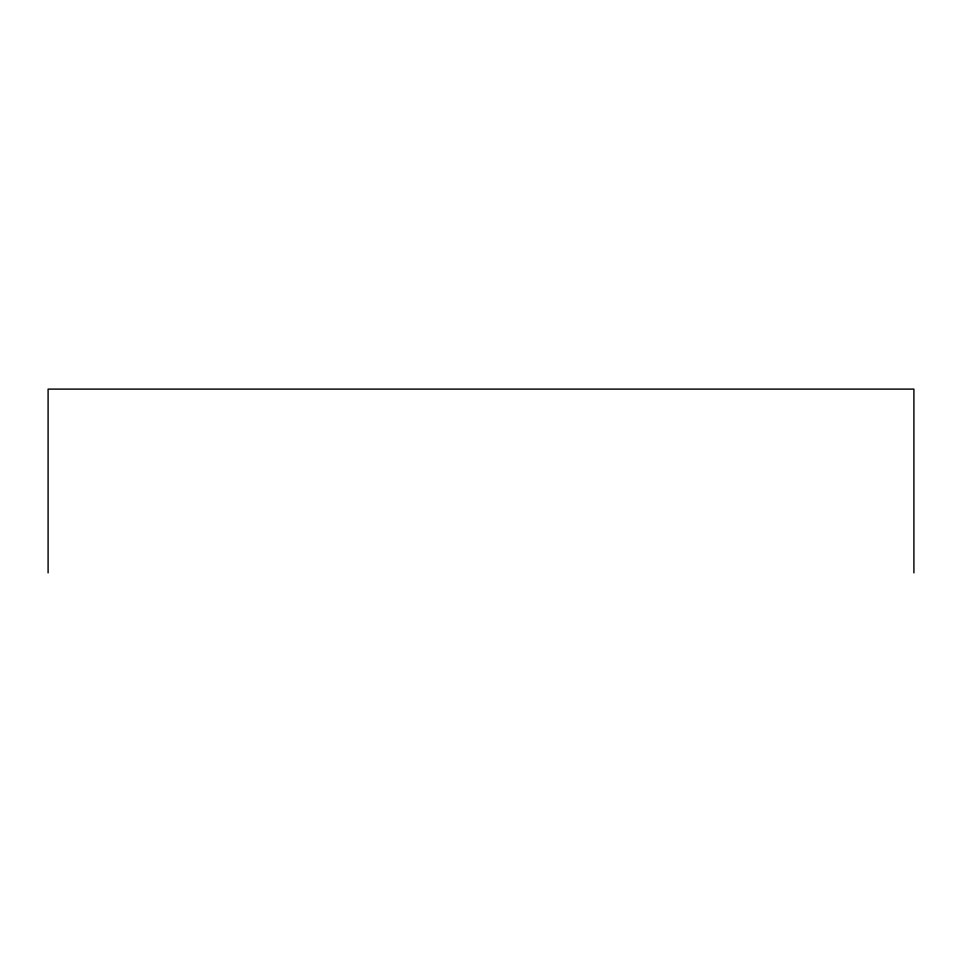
<?xml version="1.0" encoding="UTF-8"?>
<svg xmlns="http://www.w3.org/2000/svg" width="962" height="962" viewBox="0 0 962 962"><rect width="100%" height="100%" fill="white"/><g stroke="black" fill="none" stroke-linecap="round" stroke-linejoin="round"><path stroke-width="1.44" d="M913.9 572.895L913.9 389.105L48.1 389.105L48.1 572.895"/></g></svg>
